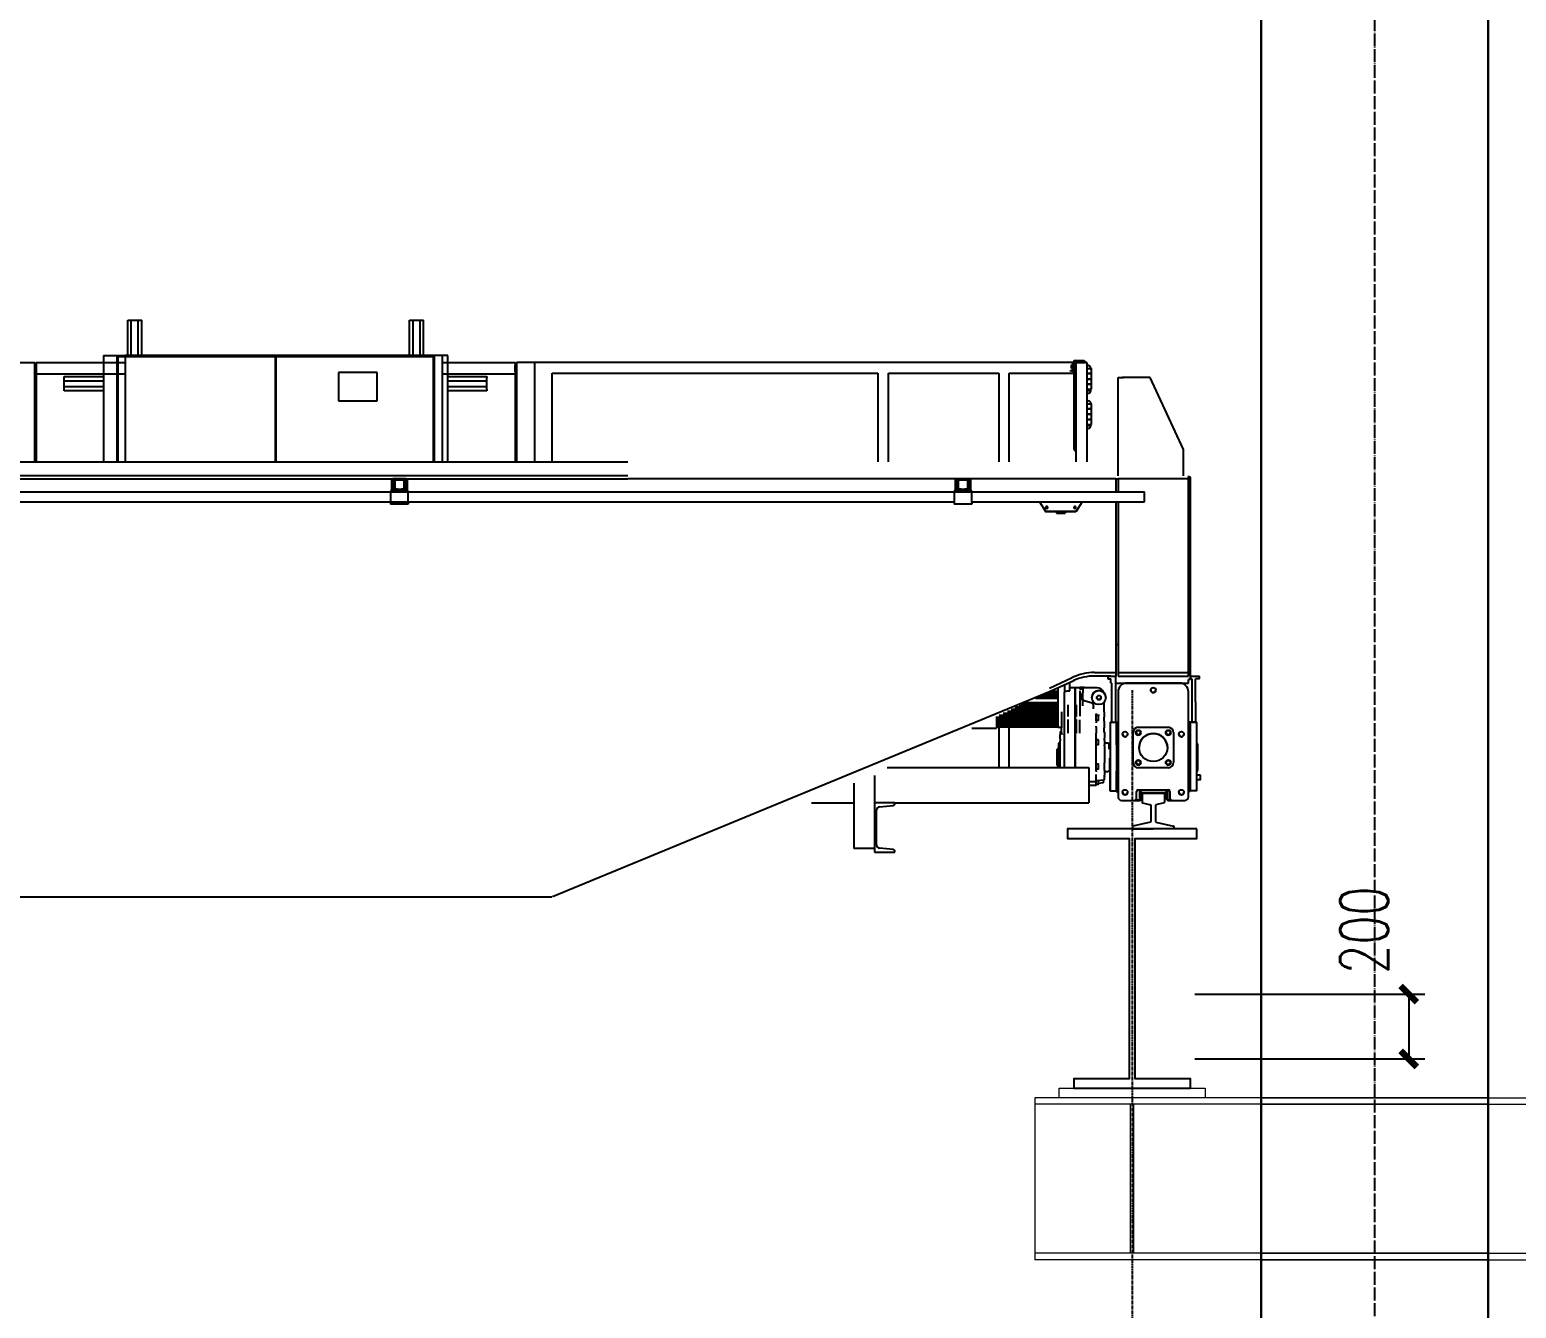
# Model space of a CAD drawing. Extents: x -1899985 to 1774885, y 556286 to 2175695.
# Drawn here: x -1125546 to -1120958, y 577617 to 581565 of the extents above; entities that cross this region are included whole.
import ezdxf

# ---------------------------------------------------------------- set-up
doc = ezdxf.new("R2010")
doc.units = 0
doc.header["$LTSCALE"] = 10
doc.header["$MEASUREMENT"] = 0
for name, pattern in [('20剖面图$0$CENTER', [2, 1.25, -0.25, 0.25, -0.25]), ('20剖面图$0$DASH', [0.35, 0.25, -0.1]), ('20剖面图$0$DOTE', [2.42, 2, -0.2, 0.02, -0.2]), ('20剖面图$0$HIDDEN', [0.375, 0.25, -0.125])]:
    doc.linetypes.add(name, pattern=pattern)
doc.layers.get('Defpoints').update_dxf_attribs({"color": 210})
for name, color, linetype in [('20剖面图$0$A-AXIS-DOTE', 14, '20剖面图$0$DOTE'), ('20剖面图$0$A-LIN-V', 9, 'Continuous'), ('20剖面图$0$COLUMN', 9, 'Continuous'), ('20剖面图$0$CRANE', 11, '20剖面图$0$HIDDEN'), ('20剖面图$0$S-DOTE1', 140, '20剖面图$0$CENTER'), ('20剖面图$0$S-SB', 21, 'Continuous'), ('20剖面图$0$建-尺寸', 3, 'Continuous'), ('A-LIN-V', 9, 'Continuous')]:
    doc.layers.add(name, color=color, linetype=linetype)
doc.layers.add('20剖面图$0$S-bkl', color=4, linetype='Continuous', lineweight=0)
doc.styles.add('20剖面图$0$A-DIM_T3', font='SIMPLEX', dxfattribs={"width": 0.705882, "bigfont": 'GBCBIG'})
doc.dimstyles.new('20剖面图$0$A-DIM-32-1.57159', dxfattribs={"dimscale": 31.815, "dimtxt": 2.975, "dimasz": 1, "dimexe": 1, "dimexo": 1, "dimgap": 1, "dimtad": 1, "dimdec": 0, "dimlfac": 1.571586, "dimzin": 0, "dimdsep": 46, "dimtxsty": '20剖面图$0$A-DIM_T3', "dimblk": '20剖面图$0$_ArchTick', "dimcen": 0.09, "dimclrt": 7, "dimazin": 2, "dimtfac": 1, "dimtdec": 0, "dimtix": 1, "dimtmove": 2, "dimatfit": 3, "dimfxl": 1, "dimtolj": 1, "dimtzin": 0, "dimarcsym": 0})

# ---------------------------------------------------------------- blocks, each defined once
blk = doc.blocks.new('20剖面图$0$11')
at = {"color": 1, "linetype": '20剖面图$0$DASH'}
blk.add_lwpolyline([(1594308.9, -77420.6), (1605666.4, -77420.6)], dxfattribs=at)
at = {"layer": '20剖面图$0$A-LIN-V', "color": 1}
for p, q in [((1604356.6, -75640.3), (1604367.5, -75640.3)), ((1604356.6, -75749), (1604356.6, -75640.3)), ((1604356.6, -75749), (1604356.6, -75640.3)), ((1604356.6, -75640.3), (1604367.5, -75640.3)), ((1604367.5, -75749), (1604367.5, -75640.3)), ((1604367.5, -75640.3), (1604389.3, -75640.3)), ((1604367.5, -75749), (1604367.5, -75640.3)), ((1604367.5, -75640.3), (1604389.3, -75640.3)), ((1604389.3, -75640.3), (1604400.1, -75640.3)), ((1604389.3, -75749), (1604389.3, -75640.3)), ((1604389.3, -75640.3), (1604400.1, -75640.3)), ((1604389.3, -75749), (1604389.3, -75640.3)), ((1604400.1, -75749), (1604400.1, -75640.3)), ((1604400.1, -75749), (1604400.1, -75640.3)), ((1605226.2, -75640.3), (1605237.1, -75640.3)), ((1605226.2, -75749), (1605226.2, -75640.3)), ((1605226.2, -75640.3), (1605237.1, -75640.3)), ((1605226.2, -75749), (1605226.2, -75640.3)), ((1605237.1, -75749), (1605237.1, -75640.3)), ((1605237.1, -75640.3), (1605258.9, -75640.3)), ((1605237.1, -75749), (1605237.1, -75640.3)), ((1605237.1, -75640.3), (1605258.9, -75640.3)), ((1605258.9, -75640.3), (1605269.7, -75640.3)), ((1605258.9, -75749), (1605258.9, -75640.3)), ((1605258.9, -75749), (1605258.9, -75640.3)), ((1605258.9, -75640.3), (1605269.7, -75640.3)), ((1605269.7, -75749), (1605269.7, -75640.3)), ((1605269.7, -75749), (1605269.7, -75640.3)), ((1604014.2, -75770.7), (1604068.6, -75770.7)), ((1604068.6, -75770.7), (1604068.6, -76077.3)), ((1604070.2, -75797.9), (1604070.2, -75778.4)), ((1604074, -75770.7), (1604348.3, -75770.7)), ((1604074, -75770.7), (1604074, -75778.4)), ((1604074, -75778.4), (1604074, -75797.9)), ((1604281.7, -75749), (1604324.1, -75749)), ((1604281.7, -75749), (1604281.7, -76077.3)), ((1604324.1, -76077.3), (1604324.1, -75749)), ((1604324.1, -75749), (1605302.4, -75749)), ((1604326.8, -75751.7), (1604812.1, -75751.7)), ((1604326.8, -76077.3), (1604326.8, -75751.7)), ((1605326.6, -75749), (1604348.3, -75749)), ((1604348.3, -75749), (1604348.3, -76077.3)), ((1604812.1, -75751.7), (1604812.1, -76077.3)), ((1604814.3, -75751.7), (1605299.6, -75751.7)), ((1604814.3, -76077.3), (1604814.3, -75751.7)), ((1605299.6, -75751.7), (1605299.6, -76077.3)), ((1605344.7, -75749), (1605302.4, -75749)), ((1605302.4, -75749), (1605302.4, -76077.3)), ((1605326.6, -75749), (1605326.6, -76077.3)), ((1605326.6, -75770.7), (1605552.3, -75770.7)), ((1605344.7, -76077.3), (1605344.7, -75749)), ((1605552.3, -75770.7), (1605552.3, -75778.4)), ((1605552.3, -75797.9), (1605552.3, -75778.4)), ((1605556.2, -75778.4), (1605556.2, -75797.9)), ((1605612.1, -75770.7), (1605557.8, -75770.7)), ((1605557.8, -76077.3), (1605557.8, -75770.7)), ((1607274.9, -75770.7), (1605612.1, -75770.7)), ((1605612.1, -75770.7), (1605612.1, -76077.3)), ((1607269.5, -75781.8), (1607269.5, -75777.9)), ((1607274.9, -75777.9), (1607269.5, -75777.9)), ((1607269.5, -75787.9), (1607269.5, -75781.8)), ((1607274.9, -75781.8), (1607269.5, -75781.8)), ((1607274.9, -75792), (1607274.9, -75770.3)), ((1607277.1, -75770.3), (1607277.1, -75792)), ((1607310.2, -75770.7), (1607277.1, -75770.7)), ((1607277.4, -75780.1), (1607277.1, -75780.1)), ((1607277.1, -75786.6), (1607277.4, -75786.6)), ((1607277.4, -76039.3), (1607277.4, -75774.1)), ((1607280.4, -75764.9), (1607307, -75764.9)), ((1607307, -75767), (1607280.4, -75767)), ((1607280.7, -75770.8), (1607306.8, -75770.8)), ((1607283.9, -75770.8), (1607316.5, -75770.8)), ((1607283.9, -76077.3), (1607283.9, -75770.8)), ((1607310.2, -75770.8), (1607310.2, -75770.3)), ((1607312.4, -75770.3), (1607312.4, -75770.8)), ((1607316.5, -75770.7), (1607312.4, -75770.7)), ((1607316.5, -75770.7), (1607316.5, -75770.8)), ((1607316.5, -75770.8), (1607316.5, -76077.3)), ((1607323.8, -75780.1), (1607316.5, -75780.1)), ((1607323.8, -75781), (1607323.8, -75780.1)), ((1604074, -75797.9), (1604074, -75805.5)), ((1604074, -75805.5), (1604074, -76077.3)), ((1604074, -75805.5), (1604348.3, -75805.5)), ((1604161, -75814.3), (1604281.7, -75814.3)), ((1604161, -75817.5), (1604161, -75814.3)), ((1604161, -75827.3), (1604161, -75817.5)), ((1604161, -75827.3), (1604281.7, -75827.3)), ((1604161, -75844.7), (1604161, -75827.3)), ((1605007.1, -75801.7), (1605007.1, -75888.7)), ((1605126.7, -75801.7), (1605007.1, -75801.7)), ((1605126.7, -75888.7), (1605126.7, -75801.7)), ((1605326.6, -75805.5), (1605552.3, -75805.5)), ((1605344.7, -75814.3), (1605465.4, -75814.3)), ((1605344.7, -75827.3), (1605465.4, -75827.3)), ((1605465.4, -75814.3), (1605465.4, -75817.5)), ((1605465.4, -75827.3), (1605465.4, -75817.5)), ((1605465.4, -75844.7), (1605465.4, -75827.3)), ((1605552.3, -75797.9), (1605552.3, -75805.5)), ((1605552.3, -75805.5), (1605552.3, -76077.3)), ((1605666.5, -76077.3), (1605666.5, -75803.4)), ((1605666.5, -75803.4), (1606672, -75803.4)), ((1606672, -75803.4), (1606672, -76077.3)), ((1606704.6, -76077.3), (1606704.6, -75803.4)), ((1606704.6, -75803.4), (1607044.8, -75803.4)), ((1607044.8, -75803.4), (1607044.8, -76077.3)), ((1607077.4, -76077.3), (1607077.4, -75803.4)), ((1607077.4, -75803.4), (1607277.4, -75803.4)), ((1607266.2, -75797.5), (1607266.2, -75795.3)), ((1607266.2, -75795.3), (1607271.7, -75795.3)), ((1607271.7, -75797.5), (1607266.2, -75797.5)), ((1607269.5, -75787.9), (1607269.5, -75788.8)), ((1607274.9, -75787.9), (1607269.5, -75787.9)), ((1607269.5, -75788.8), (1607274.9, -75788.8)), ((1607316.5, -75789.2), (1607330.7, -75789.2)), ((1607316.5, -75805), (1607330.7, -75805)), ((1607330.7, -75805), (1607316.5, -75805)), ((1607316.5, -75820.7), (1607330.7, -75820.7)), ((1607316.5, -75821.8), (1607330.7, -75821.8)), ((1607325.2, -75821.8), (1607325.2, -75820.7)), ((1607330.7, -75805), (1607330.7, -75789.2)), ((1607330.7, -75820.7), (1607330.7, -75805)), ((1607330.7, -75837.6), (1607330.7, -75821.8)), ((1607412.9, -75816.4), (1607430.2, -75816.4)), ((1607412.9, -76120.8), (1607412.9, -75816.4)), ((1607442.6, -75816.4), (1607425.2, -75816.4)), ((1607511.8, -75816.4), (1607430.2, -75816.4)), ((1607615, -76039.2), (1607511.8, -75816.4)), ((1604161, -75844.7), (1604281.7, -75844.7)), ((1604161, -75854.4), (1604161, -75844.7)), ((1604161, -75857.7), (1604161, -75854.4)), ((1604281.7, -75857.7), (1604161, -75857.7)), ((1605344.7, -75844.7), (1605465.4, -75844.7)), ((1605465.4, -75857.7), (1605344.7, -75857.7)), ((1605465.4, -75854.4), (1605465.4, -75844.7)), ((1605465.4, -75854.4), (1605465.4, -75857.7)), ((1607330.7, -75837.6), (1607316.5, -75837.6)), ((1607316.5, -75837.6), (1607330.7, -75837.6)), ((1607316.5, -75853.3), (1607330.7, -75853.3)), ((1607316.5, -75856.6), (1607329.6, -75856.6)), ((1607325.2, -75856.6), (1607325.2, -75853.3)), ((1607330.7, -75853.3), (1607330.7, -75837.6)), ((1605007.1, -75888.7), (1605126.7, -75888.7)), ((1607316.5, -75897.9), (1607330.7, -75897.9)), ((1607330.7, -75913.7), (1607316.5, -75913.7)), ((1607316.5, -75913.7), (1607330.7, -75913.7)), ((1607330.7, -75913.7), (1607330.7, -75897.9)), ((1607330.7, -75929.4), (1607330.7, -75913.7)), ((1607316.5, -75929.4), (1607330.7, -75929.4)), ((1607316.5, -75930.5), (1607330.7, -75930.5)), ((1607316.5, -75946.3), (1607330.7, -75946.3)), ((1607330.7, -75946.3), (1607316.5, -75946.3)), ((1607316.5, -75962), (1607330.7, -75962)), ((1607316.5, -75965.3), (1607329.6, -75965.3)), ((1607325.2, -75930.5), (1607325.2, -75929.4)), ((1607325.2, -75965.3), (1607325.2, -75962)), ((1607330.7, -75946.3), (1607330.7, -75930.5)), ((1607330.7, -75962), (1607330.7, -75946.3)), ((1607283.9, -76042.5), (1607280.7, -76042.5)), ((1607615, -76120.8), (1607615, -76039.2)), ((1592562.4, -76077.3), (1605899.7, -76077.3)), ((1594075.6, -76129.5), (1605899.7, -76129.5)), ((1605899.7, -76120.8), (1598840.1, -76120.8)), ((1605170.9, -76134.3), (1605170.9, -76166.6)), ((1605173.4, -76164.2), (1605173.4, -76134.3)), ((1605214.9, -76129.5), (1605175.8, -76129.5)), ((1605175.8, -76131.9), (1605182.3, -76131.9)), ((1605179.1, -76159.1), (1605179.1, -76135.2)), ((1605180.7, -76135.2), (1605180.7, -76159.1)), ((1605182.3, -76131.9), (1605208.4, -76131.9)), ((1605208.4, -76133.5), (1605182.3, -76133.5)), ((1605208.4, -76131.9), (1605214.9, -76131.9)), ((1605210, -76159.1), (1605210, -76135.2)), ((1605211.7, -76135.2), (1605211.7, -76159.1)), ((1605217.4, -76134.3), (1605217.4, -76164.3)), ((1605219.8, -76166.7), (1605219.8, -76134.3)), ((1606730.2, -76129.5), (1605899.7, -76129.5)), ((1607406.3, -76129.5), (1606730.2, -76129.5)), ((1606910.1, -76134.3), (1606910.1, -76166.6)), ((1606912.6, -76164.2), (1606912.6, -76134.3)), ((1606954.1, -76129.5), (1606915, -76129.5)), ((1606915, -76131.9), (1606921.5, -76131.9)), ((1606918.3, -76159.1), (1606918.3, -76135.2)), ((1606919.9, -76135.2), (1606919.9, -76159.1)), ((1606921.5, -76131.9), (1606947.6, -76131.9)), ((1606947.6, -76133.5), (1606921.5, -76133.5)), ((1606947.6, -76131.9), (1606954.1, -76131.9)), ((1606949.2, -76159.1), (1606949.2, -76135.2)), ((1606950.9, -76135.2), (1606950.9, -76159.1)), ((1606956.6, -76134.3), (1606956.6, -76164.3)), ((1606959, -76166.7), (1606959, -76134.3)), ((1607406.3, -76129.5), (1607406.3, -76169.9)), ((1607406.3, -76129.5), (1607412.9, -76129.5)), ((1607630.3, -76129.5), (1607412.9, -76129.5)), ((1607412.9, -76129.5), (1607412.9, -76169.9)), ((1607630.3, -76120.8), (1607630.3, -76125.1)), ((1607636.8, -76125.1), (1607630.3, -76125.1)), ((1607630.3, -76640.8), (1607630.3, -76125.1)), ((1607636.8, -76640.8), (1607636.8, -76125.1)), ((1603532, -76169.9), (1604236.6, -76169.9)), ((1603703.1, -76169.9), (1605168.1, -76169.9)), ((1603703.1, -76200.4), (1605168.1, -76200.4)), ((1604262.7, -76169.9), (1605867.1, -76169.9)), ((1604710.8, -76200.4), (1605515.2, -76200.4)), ((1605170.9, -76166.7), (1605168.1, -76166.7)), ((1605168.1, -76166.7), (1605168.1, -76172.1)), ((1605168.1, -76172.1), (1605168.1, -76202.6)), ((1605170.9, -76166.7), (1605173.6, -76164)), ((1605173.6, -76166.7), (1605170.9, -76166.7)), ((1605182.3, -76162.3), (1605173.6, -76162.3)), ((1605173.6, -76166.7), (1605173.6, -76162.3)), ((1605217.1, -76166.7), (1605173.6, -76166.7)), ((1605182.3, -76160.7), (1605189.4, -76160.7)), ((1605189.4, -76162.3), (1605182.3, -76162.3)), ((1605189.4, -76160.7), (1605189.4, -76162.3)), ((1605201.4, -76162.3), (1605189.4, -76162.3)), ((1605201.4, -76162.3), (1605201.4, -76160.7)), ((1605201.4, -76160.7), (1605208.4, -76160.7)), ((1605208.4, -76162.3), (1605201.4, -76162.3)), ((1605217.1, -76162.3), (1605208.4, -76162.3)), ((1605217.1, -76166.7), (1605217.1, -76162.3)), ((1605217.1, -76164), (1605219.8, -76166.7)), ((1605219.8, -76166.7), (1605217.1, -76166.7)), ((1605222.5, -76166.7), (1605219.8, -76166.7)), ((1605222.5, -76166.7), (1605222.5, -76172.1)), ((1605222.5, -76169.9), (1606907.3, -76169.9)), ((1605222.5, -76202.6), (1605222.5, -76172.1)), ((1605222.5, -76200.4), (1606907.3, -76200.4)), ((1605580.4, -76200.4), (1606384.8, -76200.4)), ((1605893.2, -76169.9), (1606736.7, -76169.9)), ((1606450, -76200.4), (1606907.3, -76200.4)), ((1606762.8, -76169.9), (1607494.4, -76169.9)), ((1606910.1, -76166.7), (1606907.3, -76166.7)), ((1606907.3, -76166.7), (1606907.3, -76172.1)), ((1606907.3, -76172.1), (1606907.3, -76202.6)), ((1606910.1, -76166.7), (1606912.8, -76164)), ((1606912.8, -76166.7), (1606910.1, -76166.7)), ((1606921.5, -76162.3), (1606912.8, -76162.3)), ((1606912.8, -76166.7), (1606912.8, -76162.3)), ((1606956.3, -76166.7), (1606912.8, -76166.7)), ((1606921.5, -76160.7), (1606928.6, -76160.7)), ((1606928.6, -76162.3), (1606921.5, -76162.3)), ((1606928.6, -76160.7), (1606928.6, -76162.3)), ((1606940.6, -76162.3), (1606928.6, -76162.3)), ((1606940.6, -76162.3), (1606940.6, -76160.7)), ((1606940.6, -76160.7), (1606947.6, -76160.7)), ((1606947.6, -76162.3), (1606940.6, -76162.3)), ((1606956.3, -76162.3), (1606947.6, -76162.3)), ((1606956.3, -76166.7), (1606956.3, -76162.3)), ((1606956.3, -76164), (1606959, -76166.7)), ((1606959, -76166.7), (1606956.3, -76166.7)), ((1606961.7, -76166.7), (1606959, -76166.7)), ((1606961.7, -76166.7), (1606961.7, -76172.1)), ((1606961.7, -76169.9), (1607494.4, -76169.9)), ((1606961.7, -76202.6), (1606961.7, -76172.1)), ((1606961.7, -76200.4), (1607494.4, -76200.4)), ((1606993.5, -76200.4), (1607494.4, -76200.4)), ((1607170.7, -76200.4), (1607190, -76231.2)), ((1607301.7, -76200.4), (1607282.4, -76231.2)), ((1607406.3, -76200.4), (1607406.3, -76640.8)), ((1607412.9, -76200.4), (1607412.9, -76640.8)), ((1607494.4, -76173.2), (1607494.4, -76169.9)), ((1607494.4, -76173.2), (1607494.4, -76169.9)), ((1607494.4, -76200.4), (1607494.4, -76173.2)), ((1607494.4, -76197.1), (1607494.4, -76173.2)), ((1607494.4, -76200.4), (1607494.4, -76197.1)), ((1605168.1, -76202.6), (1605168.1, -76208)), ((1605222.5, -76208), (1605168.1, -76208)), ((1605222.5, -76202.6), (1605222.5, -76208)), ((1606907.3, -76202.6), (1606907.3, -76208)), ((1606961.7, -76208), (1606907.3, -76208)), ((1606961.7, -76202.6), (1606961.7, -76208)), ((1607190, -76229.1), (1607282.4, -76229.1)), ((1607190, -76231.2), (1607190, -76229.1)), ((1607222.6, -76231.2), (1607190, -76231.2)), ((1607222.6, -76231.2), (1607222.6, -76235.6)), ((1607222.6, -76235.6), (1607249.8, -76235.6)), ((1607249.8, -76231.2), (1607249.8, -76235.6)), ((1607282.4, -76231.2), (1607249.8, -76231.2)), ((1607282.4, -76229.1), (1607282.4, -76231.2)), ((1607406.3, -76640.8), (1607406.3, -76738.7)), ((1607406.3, -76640.8), (1607412.9, -76640.8)), ((1607412.9, -76640.8), (1607412.9, -76738.7)), ((1607636.8, -76640.8), (1607630.3, -76640.8)), ((1607630.3, -76738.7), (1607630.3, -76640.8)), ((1607636.8, -76749.5), (1607636.8, -76640.8)), ((1607201.3, -76775.7), (1607271.4, -76743.1)), ((1607340.3, -76727.8), (1607406.3, -76727.8)), ((1607391.1, -76738.7), (1607340.3, -76738.7)), ((1607381.6, -76738.7), (1607381.6, -76747.3)), ((1607381.6, -76738.7), (1607391.1, -76738.7)), ((1607381.6, -76747.3), (1607391.1, -76747.3)), ((1607391.1, -76738.7), (1607406.3, -76738.7)), ((1607391.1, -76738.7), (1607391.1, -76738.7)), ((1607391.1, -76760.4), (1607391.1, -76747.3)), ((1607404.9, -76738.7), (1607404.9, -76881.1)), ((1607412.9, -76727.8), (1607630.3, -76727.8)), ((1607412.9, -76738.7), (1607630.3, -76738.7)), ((1607636.8, -76749.5), (1607630.3, -76749.5)), ((1607630.3, -76760.4), (1607630.3, -76749.5)), ((1607636.8, -76738.7), (1607642.6, -76738.7)), ((1607636.8, -76738.7), (1607664.2, -76738.7)), ((1607640.8, -76747.3), (1607636.8, -76747.3)), ((1607640.8, -76747.3), (1607640.8, -76818)), ((1607651.7, -76818), (1607651.7, -76747.3)), ((1607664.2, -76747.3), (1607651.7, -76747.3)), ((1607664.2, -76747.3), (1607664.2, -76738.7)), ((1607201.6, -76787.6), (1605667.5, -77420.2)), ((1607227.6, -76794.5), (1607187.1, -76794.5)), ((1607227.6, -76791.8), (1607192.8, -76791.8)), ((1607227.6, -76787.8), (1607201.5, -76787.8)), ((1607276, -76752.9), (1607201.6, -76787.6)), ((1607227.6, -76786.2), (1607204.9, -76786.2)), ((1607227.6, -76775.5), (1607227.6, -76896.1)), ((1607248.2, -76765.9), (1607248.2, -76786.2)), ((1607248.2, -76786.2), (1607248.2, -76788.7)), ((1607248.2, -76802.2), (1607248.2, -76788.7)), ((1607264.5, -76784.3), (1607264.5, -76758.3)), ((1607264.5, -76774.5), (1607280.8, -76774.5)), ((1607264.5, -76774.5), (1607280.8, -76774.5)), ((1607280.8, -76774.9), (1607280.8, -76774.5)), ((1607280.8, -76774.5), (1607295, -76774.5)), ((1607280.8, -76774.5), (1607295, -76774.5)), ((1607280.8, -76774.9), (1607280.8, -76774.5)), ((1607280.8, -76774.9), (1607280.8, -76788.7)), ((1607280.8, -76788.7), (1607280.8, -76774.9)), ((1607280.8, -76788.7), (1607280.8, -76802.2)), ((1607280.8, -76802.2), (1607280.8, -76788.7)), ((1607302.6, -76774.5), (1607295, -76774.5)), ((1607302.6, -76774.5), (1607295, -76774.5)), ((1607295, -76774.9), (1607295, -76774.5)), ((1607295, -76774.9), (1607295, -76779.1)), ((1607301.7, -76778.3), (1607295, -76778.3)), ((1607302.6, -76778.9), (1607295, -76778.9)), ((1607295, -76784.3), (1607295, -76788.7)), ((1607295, -76788.7), (1607295, -76802.2)), ((1607301.7, -76795.7), (1607295, -76795.7)), ((1607302.6, -76774.5), (1607309.8, -76774.5)), ((1607309.8, -76774.5), (1607302.6, -76774.5)), ((1607302.6, -76809), (1607302.6, -76796.6)), ((1607304.7, -76776.7), (1607304.7, -76780)), ((1607304.7, -76781.1), (1607304.7, -76780)), ((1607304.7, -76781.2), (1607304.7, -76781.1)), ((1607304.7, -76781.2), (1607304.7, -76786.4)), ((1607304.7, -76786.4), (1607304.7, -76789.6)), ((1607304.7, -76802.8), (1607304.7, -76789.6)), ((1607309.8, -76774.5), (1607348.2, -76774.5)), ((1607391.1, -76760.4), (1607394.1, -76760.4)), ((1607394.1, -76881.1), (1607394.1, -76760.4)), ((1607404.9, -76760.4), (1607630.3, -76760.4)), ((1607412.9, -76787.6), (1607412.9, -77111.5)), ((1607603.1, -76760.4), (1607440, -76760.4)), ((1607440, -76760.4), (1607603.1, -76760.4)), ((1607450.4, -76760.4), (1607473.2, -76760.4)), ((1607450.4, -76760.4), (1607473.2, -76760.4)), ((1607480.3, -76760.4), (1607503.1, -76760.4)), ((1607480.3, -76760.4), (1607503.1, -76760.4)), ((1607510.7, -76760.4), (1607532.4, -76760.4)), ((1607510.7, -76760.4), (1607532.4, -76760.4)), ((1607540, -76760.4), (1607562.9, -76760.4)), ((1607540, -76760.4), (1607562.9, -76760.4)), ((1607569.9, -76760.4), (1607592.8, -76760.4)), ((1607569.9, -76760.4), (1607592.8, -76760.4)), ((1607630.3, -77111.5), (1607630.3, -76787.6)), ((1607227.6, -76841.5), (1607086.1, -76841.5)), ((1607227.6, -76837.4), (1607094.9, -76837.4)), ((1607227.6, -76836.1), (1607097.6, -76836.1)), ((1607227.6, -76834.7), (1607100.5, -76834.7)), ((1607227.6, -76831.6), (1607107.3, -76831.6)), ((1607227.6, -76829.3), (1607112.2, -76829.3)), ((1607227.6, -76827.9), (1607115.2, -76827.9)), ((1607227.6, -76825.6), (1607120.1, -76825.6)), ((1607227.6, -76823.3), (1607125, -76823.3)), ((1607227.6, -76821.1), (1607129.7, -76821.1)), ((1607227.6, -76808.1), (1607157.9, -76808.1)), ((1607227.6, -76803.6), (1607167.6, -76803.6)), ((1607227.6, -76799.9), (1607175.4, -76799.9)), ((1607227.6, -76797.7), (1607180.3, -76797.7)), ((1607248.2, -77021.3), (1607248.2, -76802.2)), ((1607259.1, -76863.4), (1607259.1, -76827)), ((1607280.8, -76802.2), (1607280.8, -76827)), ((1607280.8, -76827), (1607280.8, -76802.2)), ((1607280.8, -76827), (1607280.8, -76829.8)), ((1607280.8, -76829.8), (1607280.8, -76827)), ((1607280.8, -76829.8), (1607280.8, -76835.5)), ((1607280.8, -76835.5), (1607280.8, -76829.8)), ((1607280.8, -76838.3), (1607280.8, -76835.5)), ((1607280.8, -76835.5), (1607280.8, -76838.3)), ((1607280.8, -76838.3), (1607280.8, -76852.1)), ((1607280.8, -76852.1), (1607280.8, -76838.3)), ((1607284.1, -76827), (1607284.1, -76863.4)), ((1607295, -76802.2), (1607295, -76862.3)), ((1607295, -76809.9), (1607301.7, -76809.9)), ((1607304.7, -76812.4), (1607304.7, -76802.8)), ((1607304.7, -76812.4), (1607304.7, -76814.7)), ((1607304.7, -76830.3), (1607304.7, -76814.7)), ((1607333.3, -76822.1), (1607308.8, -76815.5)), ((1607337.4, -76840.1), (1607337.4, -76827.4)), ((1607370, -76840.8), (1607370, -76819.3)), ((1607370, -76848.8), (1607370, -76840.8)), ((1607640.8, -76818), (1607640.8, -76881)), ((1607651.7, -76818), (1607651.7, -76881)), ((1607037.9, -76863.9), (1607037.9, -76899.4)), ((1607227.6, -76866.7), (1607037.9, -76866.7)), ((1607227.6, -76871.1), (1607037.9, -76871.1)), ((1607227.6, -76873.4), (1607037.9, -76873.4)), ((1607227.6, -76875.9), (1607037.9, -76875.9)), ((1607227.6, -76880.1), (1607037.9, -76880.1)), ((1607227.6, -76883.9), (1607037.9, -76883.9)), ((1607227.6, -76887.2), (1607037.9, -76887.2)), ((1607227.6, -76860.2), (1607046, -76860.2)), ((1607227.6, -76854.2), (1607058.8, -76854.2)), ((1607227.6, -76848), (1607072.2, -76848)), ((1607227.6, -76843), (1607082.8, -76843)), ((1607238.4, -76849.5), (1607238.4, -76891.4)), ((1607259.1, -76915.3), (1607259.1, -76872.6)), ((1607280.8, -76854.9), (1607280.8, -76852.1)), ((1607280.8, -76852.1), (1607280.8, -76854.9)), ((1607280.8, -76854.9), (1607280.8, -76860.5)), ((1607280.8, -76860.5), (1607280.8, -76854.9)), ((1607280.8, -76860.5), (1607280.8, -76863.4)), ((1607280.8, -76863.4), (1607280.8, -76860.5)), ((1607280.8, -76863.4), (1607280.8, -76872.6)), ((1607280.8, -76872.6), (1607280.8, -76863.4)), ((1607280.8, -76872.6), (1607280.8, -76875.5)), ((1607280.8, -76875.5), (1607280.8, -76872.6)), ((1607280.8, -76875.5), (1607280.8, -76881.1)), ((1607280.8, -76881.1), (1607280.8, -76875.5)), ((1607280.8, -76883.9), (1607280.8, -76881.1)), ((1607280.8, -76881.1), (1607280.8, -76883.9)), ((1607280.8, -76883.9), (1607280.8, -76894)), ((1607280.8, -76894), (1607280.8, -76883.9)), ((1607284.1, -76872.6), (1607284.1, -76915.3)), ((1607295, -76915.3), (1607295, -76874.2)), ((1607345, -76854.4), (1607345, -76855.9)), ((1607345, -76859.1), (1607345, -76855.9)), ((1607345, -76862.3), (1607345, -76859.1)), ((1607351.7, -76860.9), (1607345, -76860.9)), ((1607345, -76874.2), (1607345, -76862.3)), ((1607345, -76877.4), (1607345, -76874.2)), ((1607345, -76875.1), (1607351.7, -76875.1)), ((1607345, -76877.4), (1607345, -76879.8)), ((1607345, -76879.8), (1607345, -76883)), ((1607350.4, -76860.9), (1607352.3, -76860.7)), ((1607352.6, -76874.2), (1607352.6, -76861.8)), ((1607370, -76848.8), (1607370, -76865.6)), ((1607370, -76877.6), (1607370, -76865.6)), ((1607370, -76877.6), (1607370, -76879.5)), ((1607370, -76879.5), (1607370, -76895.5)), ((1607388.3, -76881.1), (1607388.3, -76935.5)), ((1607388.3, -76881.1), (1607399.1, -76881.1)), ((1607388.3, -76881.1), (1607407.4, -76881.1)), ((1607404.6, -76881.1), (1607407.4, -76881.1)), ((1607407.4, -76881), (1607412.9, -76881)), ((1607407.4, -76881), (1607412.9, -76881)), ((1607407.4, -76881), (1607407.4, -76913.7)), ((1607407.4, -76881), (1607407.4, -76881)), ((1607407.4, -76881), (1607412.9, -76881)), ((1607635.7, -76881), (1607630.3, -76881)), ((1607635.7, -76881), (1607630.3, -76881)), ((1607635.7, -76881), (1607630.3, -76881)), ((1607635, -76881), (1607635, -76881)), ((1607635.2, -76881), (1607635.2, -76881)), ((1607635.7, -76913.7), (1607635.7, -76881)), ((1607635.7, -76881), (1607635.7, -76881)), ((1607646.3, -76881), (1607635.7, -76881)), ((1607636.1, -76935.5), (1607636.1, -76881.1)), ((1607655.7, -76881.1), (1607636.1, -76881.1)), ((1607655.7, -76881.1), (1607636.1, -76881.1)), ((1607640.8, -76881), (1607651.7, -76881)), ((1607646.3, -76881.1), (1607646.3, -76881)), ((1607655.7, -76935.5), (1607655.7, -76881.1)), ((1606961.9, -76899.4), (1607037.9, -76899.4)), ((1607227.6, -76889.9), (1607037.9, -76889.9)), ((1607227.6, -76892.5), (1607037.9, -76892.5)), ((1607227.6, -76893.9), (1607037.9, -76893.9)), ((1607037.9, -76895), (1607227.6, -76895)), ((1607044.8, -76895), (1607044.8, -77021.3)), ((1607077.4, -76981.8), (1607077.4, -76895)), ((1607227.6, -76896.1), (1607236.3, -76896.1)), ((1607234.1, -76913.7), (1607234.1, -76919.2)), ((1607234.1, -76932.3), (1607234.1, -76919.2)), ((1607234.1, -76932.3), (1607234.1, -76939.1)), ((1607238.4, -76911.5), (1607236.3, -76911.5)), ((1607238.4, -76911.5), (1607236.3, -76911.5)), ((1607238.4, -76891.4), (1607238.4, -76898.3)), ((1607238.4, -76914.2), (1607238.4, -76898.3)), ((1607280.8, -76896.9), (1607280.8, -76894)), ((1607280.8, -76894), (1607280.8, -76896.9)), ((1607280.8, -76896.9), (1607280.8, -76915.3)), ((1607280.8, -76915.3), (1607280.8, -76896.9)), ((1607280.8, -76915.3), (1607280.8, -77021.3)), ((1607280.8, -77021.3), (1607280.8, -76915.3)), ((1607345, -76896.5), (1607345, -76893.5)), ((1607345, -76896.5), (1607345, -76915.3)), ((1607345, -77025.3), (1607345, -76915.3)), ((1607368, -76910.9), (1607371, -76910.9)), ((1607371, -76910.9), (1607368, -76910.9)), ((1607370, -76910.9), (1607368, -76910.9)), ((1607370, -76895.5), (1607370, -76898.2)), ((1607370, -76910.9), (1607370, -76898.2)), ((1607371, -76910.9), (1607371, -76930.3)), ((1607371, -76937.2), (1607371, -76930.3)), ((1607407.4, -76913.7), (1607407.4, -76951.2)), ((1607459.1, -77005.5), (1607459.1, -76913.1)), ((1607475.4, -76896.8), (1607567.8, -76896.8)), ((1607475.4, -76896.8), (1607567.8, -76896.8)), ((1607584.1, -76913.1), (1607584.1, -77005.5)), ((1607635.7, -76951.2), (1607635.7, -76913.7)), ((1607225.4, -77014.8), (1607225.4, -76964.8)), ((1607228.7, -76962.6), (1607227.6, -76962.6)), ((1607228.7, -76947.4), (1607228.7, -77021.3)), ((1607233, -76946.3), (1607229.7, -76946.3)), ((1607234.1, -77021.3), (1607234.1, -76939.1)), ((1607351.7, -76935.9), (1607345, -76935.9)), ((1607345, -76950.1), (1607351.7, -76950.1)), ((1607352.6, -76949.2), (1607352.6, -76936.8)), ((1607371, -76937.2), (1607371, -76951.2)), ((1607371, -76954.5), (1607371, -76951.2)), ((1607371, -76954.5), (1607371, -77006.5)), ((1607381.9, -76946.3), (1607372.1, -76946.3)), ((1607385.2, -76964.6), (1607385.2, -76949.5)), ((1607385.2, -76949.5), (1607386.1, -76949.5)), ((1607385.2, -76949.7), (1607385.2, -76964.6)), ((1607385.2, -76957.1), (1607385.2, -76957.1)), ((1607386.1, -76949.1), (1607386.1, -76958.9)), ((1607388.3, -76935.5), (1607388.3, -77038.7)), ((1607412.9, -76951.2), (1607407.4, -76951.2)), ((1607407.9, -76951.2), (1607407.9, -77038.7)), ((1607412.9, -76951.8), (1607407.9, -76951.8)), ((1607635.7, -76951.2), (1607630.3, -76951.2)), ((1607636.1, -76951.8), (1607630.3, -76951.8)), ((1607636.1, -76946.3), (1607635.7, -76946.3)), ((1607635.7, -76951.2), (1607635.7, -76951.8)), ((1607636.1, -77038.7), (1607636.1, -76935.5)), ((1607655.7, -77038.7), (1607655.7, -76935.5)), ((1607657.9, -76949.1), (1607657.9, -77030.5)), ((1606700.5, -77021.3), (1607323.1, -77021.3)), ((1607055.3, -77021.3), (1607089.5, -77021.3)), ((1607077.4, -77021.3), (1607077.4, -76981.8)), ((1607227.6, -77016.9), (1607228.7, -77016.9)), ((1607323.1, -77021.3), (1607323.1, -77130)), ((1607351.7, -77010.9), (1607345, -77010.9)), ((1607345, -77025.1), (1607351.7, -77025.1)), ((1607345, -77028.4), (1607345, -77025.3)), ((1607352.6, -77024.2), (1607352.6, -77011.8)), ((1607371, -77009.8), (1607371, -77006.5)), ((1607371, -77026.2), (1607371, -77009.8)), ((1607385.2, -77022.4), (1607385.2, -77022.4)), ((1607386.1, -76992), (1607386.1, -77030.5)), ((1607567.8, -77021.8), (1607475.4, -77021.8)), ((1606598, -77069.1), (1606598, -77271.3)), ((1606661.1, -77045.4), (1606661.1, -77130)), ((1607323.1, -77063.9), (1607345, -77063.9)), ((1607345, -77030.9), (1607345, -77028.4)), ((1607345, -77030.9), (1607345, -77034.1)), ((1607345, -77045.4), (1607345, -77042.4)), ((1607345, -77063.9), (1607345, -77045.4)), ((1607345, -77061.2), (1607371, -77058.9)), ((1607345, -77073.7), (1607345, -77063.9)), ((1607352.6, -77072), (1607352.6, -77060.5)), ((1607367.8, -77068.8), (1607352.6, -77070.2)), ((1607367.8, -77068.8), (1607369.4, -77059)), ((1607371, -77029.5), (1607371, -77026.2)), ((1607371, -77029.5), (1607371, -77044.4)), ((1607371, -77058.9), (1607371, -77044.4)), ((1607371, -77049), (1607371, -77049.5)), ((1607372.1, -77033.2), (1607379.3, -77033.2)), ((1607379.3, -77033.2), (1607381.9, -77033.2)), ((1607385.1, -77030.5), (1607386.1, -77030.5)), ((1607387.4, -77034.6), (1607387.4, -77038.7)), ((1607387.4, -77038.7), (1607387.4, -77093)), ((1607388.3, -77038.7), (1607388.3, -77093.1)), ((1607407.4, -77032.7), (1607412.9, -77032.7)), ((1607407.4, -77032.7), (1607407.4, -77062.6)), ((1607407.4, -77062.6), (1607407.4, -77095.2)), ((1607407.9, -77027.9), (1607412.9, -77027.9)), ((1607412.9, -77032.7), (1607407.9, -77032.7)), ((1607630.3, -77027.9), (1607636.1, -77027.9)), ((1607630.3, -77032.7), (1607635.7, -77032.7)), ((1607635.7, -77032.7), (1607630.3, -77032.7)), ((1607635.7, -77027.9), (1607635.7, -77032.7)), ((1607635.7, -77030), (1607636.1, -77030)), ((1607635.7, -77062.6), (1607635.7, -77032.7)), ((1607635.7, -77095.2), (1607635.7, -77062.6)), ((1607636.1, -77093.1), (1607636.1, -77038.7)), ((1607655.7, -77093.1), (1607655.7, -77038.7)), ((1607345, -77076.7), (1607323.1, -77076.7)), ((1607345, -77072.9), (1607351.7, -77072.9)), ((1607345, -77076.7), (1607345, -77073.7)), ((1607387.4, -77093), (1607388.3, -77093)), ((1607388.3, -77093.1), (1607407.4, -77093.1)), ((1607407.4, -77095.2), (1607412.9, -77095.2)), ((1607469.9, -77116.9), (1607469.9, -77095.2)), ((1607475.4, -77089.8), (1607567.8, -77089.8)), ((1607478.8, -77089.8), (1607478.8, -77120.3)), ((1607478.8, -77120.3), (1607482.3, -77117)), ((1607482.3, -77089.8), (1607482.3, -77117)), ((1607482.3, -77117), (1607483.7, -77101.5)), ((1607484.2, -77119.1), (1607484.2, -77100)), ((1607484.2, -77119.1), (1607485.6, -77103.6)), ((1607486.9, -77098.5), (1607557.1, -77098.5)), ((1607487, -77102), (1607487, -77128.8)), ((1607521.6, -77100.6), (1607488.4, -77100.6)), ((1607488.8, -77100.6), (1607559, -77100.6)), ((1607521.6, -77100.6), (1607554.7, -77100.6)), ((1607556, -77102), (1607556, -77128.8)), ((1607559.4, -77101.4), (1607560.7, -77116.9)), ((1607560.3, -77101.5), (1607561.7, -77117)), ((1607560.7, -77106.2), (1607560.7, -77116.9)), ((1607560.7, -77116.9), (1607564.3, -77120.2)), ((1607561.7, -77089.8), (1607561.7, -77117)), ((1607561.7, -77117), (1607565.2, -77120.3)), ((1607565.2, -77089.8), (1607565.2, -77120.3)), ((1607573.2, -77095.2), (1607573.2, -77116.9)), ((1607635.7, -77095.2), (1607630.3, -77095.2)), ((1607636.1, -77093), (1607635.7, -77093)), ((1607655.7, -77093.1), (1607636.1, -77093.1)), ((1606467.4, -77130), (1606598, -77130)), ((1606661.1, -77130), (1606661.1, -77282.2)), ((1606724.1, -77130), (1606661.1, -77130)), ((1606667.6, -77259.7), (1606667.6, -77152.5)), ((1606676.9, -77142.2), (1606719.5, -77137.9)), ((1606724.1, -77132.8), (1606724.1, -77130)), ((1606724.1, -77130), (1607323.1, -77130)), ((1607423.7, -77122.4), (1607464.5, -77122.4)), ((1607464.5, -77122.4), (1607480.7, -77122.4)), ((1607468.8, -77120.3), (1607478.8, -77120.3)), ((1607480.7, -77122.4), (1607480.7, -77118.5)), ((1607480.7, -77122.4), (1607484.2, -77119.1)), ((1607488.1, -77130.2), (1607513.2, -77136)), ((1607514.3, -77137.3), (1607514.3, -77188)), ((1607528.8, -77137.3), (1607528.8, -77188)), ((1607555, -77130.2), (1607529.9, -77136)), ((1607563.5, -77118.7), (1607563.6, -77119.1)), ((1607563.6, -77119.1), (1607563.6, -77118.8)), ((1607563.6, -77119.1), (1607567.1, -77122.4)), ((1607564.3, -77119.8), (1607564.3, -77120.2)), ((1607564.3, -77120.2), (1607564.7, -77120.2)), ((1607565.2, -77120.3), (1607574.3, -77120.3)), ((1607567.1, -77122.4), (1607567.1, -77120.3)), ((1607567.1, -77122.4), (1607578.6, -77122.4)), ((1607578.6, -77122.4), (1607619.4, -77122.4)), ((1607457.9, -77203.1), (1607457.9, -77210.6)), ((1607513.2, -77189.3), (1607459, -77201.8)), ((1607529.9, -77189.3), (1607584.1, -77201.8)), ((1607585.2, -77203.1), (1607585.2, -77210.6)), ((1607457.9, -77210.6), (1607521.6, -77210.6)), ((1607585.2, -77210.6), (1607521.6, -77210.6)), ((1606661.1, -77271.3), (1606598, -77271.3)), ((1606661.1, -77282.2), (1606724.1, -77282.2)), ((1606719.5, -77274.2), (1606676.9, -77269.9)), ((1606724.1, -77282.2), (1606724.1, -77279.3))]:
    blk.add_line(p, q, dxfattribs=at)
blk.add_lwpolyline([(1607667.6, -77044.5), (1607655.3, -77044.5), (1607655.3, -77058.3), (1607667.6, -77058.3)], close=True, dxfattribs=at)
for centre, radius in [((1607353.7, -76805), 21.7), ((1607521.6, -76782.1), 7.83), ((1607434.6, -76918), 7.83), ((1607475.4, -76913.1), 6.52), ((1607521.6, -76959.3), 43.5), ((1607567.8, -76913.1), 6.52), ((1607608.5, -76918), 7.83), ((1607475.4, -77005.5), 6.52), ((1607567.8, -77005.5), 6.52), ((1607434.6, -77097.4), 7.83), ((1607608.5, -77097.4), 7.83)]:
    blk.add_circle(centre, radius, dxfattribs=at)
for centre, radius, start, end in [((1604066.4, -75778.4), 7.61, 0, 73.3984), ((1604066.4, -75778.4), 3.8, 360, 55.1501), ((1605560, -75778.4), 7.61, 106.6015, 180), ((1605560, -75778.4), 3.8, 124.8499, 180), ((1607280.4, -75770.3), 5.43, 90, 180), ((1607280.4, -75770.3), 3.26, 90, 180), ((1607280.7, -75774.1), 3.26, 90, 180), ((1607306.8, -75774.1), 3.26, 89.4504, 90), ((1607307, -75770.3), 5.43, 360, 90), ((1607307, -75770.3), 3.26, 360, 90), ((1607320.9, -75789.2), 8.7, 0, 119.998), ((1604066.4, -75797.9), 7.61, 286.6015, 360), ((1604066.4, -75797.9), 3.8, 304.8499, 360), ((1605560, -75797.9), 7.61, 180, 253.3984), ((1605560, -75797.9), 3.8, 180, 235.1501), ((1607271.7, -75792), 3.26, 270, 360), ((1607271.7, -75792), 5.43, 270, 360), ((1607320.9, -75856.6), 8.7, 240.002, 0), ((1607320.9, -75897.9), 8.7, 0, 119.9981), ((1607320.9, -75965.3), 8.7, 240.0019, 0), ((1607280.7, -76039.3), 3.26, 180, 270), ((1605175.8, -76134.3), 4.89, 90, 180), ((1605175.8, -76134.3), 2.45, 90, 180), ((1605182.3, -76135.2), 3.26, 90, 180), ((1605182.3, -76135.2), 1.63, 90, 180), ((1605208.4, -76135.2), 3.26, 360, 90), ((1605208.4, -76135.2), 1.63, 360, 90), ((1605214.9, -76134.3), 4.89, 0, 90), ((1605214.9, -76134.3), 2.45, 360, 90), ((1606915, -76134.3), 4.89, 90, 180), ((1606915, -76134.3), 2.45, 90, 180), ((1606921.5, -76135.2), 3.26, 90, 180), ((1606921.5, -76135.2), 1.63, 90, 180), ((1606947.6, -76135.2), 3.26, 0, 90), ((1606947.6, -76135.2), 1.63, 360, 90), ((1606954.1, -76134.3), 4.89, 0, 90), ((1606954.1, -76134.3), 2.45, 0, 90), ((1605182.3, -76159.1), 3.26, 180, 270), ((1605182.3, -76159.1), 1.63, 180, 270), ((1605208.4, -76159.1), 3.26, 270, 360), ((1605208.4, -76159.1), 1.63, 270, 360), ((1606921.5, -76159.1), 3.26, 180, 270), ((1606921.5, -76159.1), 1.63, 180, 270), ((1606947.6, -76159.1), 3.26, 270, 360), ((1606947.6, -76159.1), 1.63, 270, 360), ((1607192.7, -76218.2), 3.26, 133.4872, 313.4872), ((1607192.7, -76218.2), 3.26, 313.4872, 133.4872), ((1607279.7, -76218.2), 3.26, 143.6187, 323.6187), ((1607279.7, -76218.2), 3.26, 323.6187, 143.6187), ((1607340.3, -76890.8), 163, 90, 115.0006), ((1607340.3, -76890.8), 152.2, 90, 115.0006), ((1606574.7, -65976), 10830.2, 273.56563, 273.65206), ((1607301.7, -76779.2), 0.87, 18.714, 90), ((1607301.7, -76796.6), 0.87, 0, 90), ((1607302.6, -76776.7), 2.17, 360, 90), ((1607302.6, -76776.7), 2.17, 0, 90), ((1607302.6, -76781.1), 2.17, 360, 90), ((1607353.7, -76805), 21.7, 0.0003, 180.0003), ((1607348.2, -76796.3), 21.7, 18.3607, 90), ((1607440, -76787.6), 27.2, 90, 180), ((1607521.6, -76782.1), 7.83, 180.0003, 0), ((1607521.6, -76782.1), 7.83, 180.0003, 0), ((1607521.6, -76782.1), 7.83, 267.5383, 270.3197), ((1607603.1, -76787.6), 27.2, 0, 90), ((1607603.1, -76787.6), 27.2, 360, 90), ((1607301.7, -76809), 0.87, 270, 360), ((1607310.2, -76810.3), 5.43, 180, 255), ((1607331.9, -76827.4), 5.43, 0, 75), ((1607314, -76869.7), 44.4, 56.7118, 57.8521), ((1607353.7, -76805), 6.52, 0.0001, 359.9999), ((1607353.7, -76805), 6.52, 180.0003, 0), ((1607351.7, -76861.8), 0.87, 0, 90), ((1607351.7, -76874.2), 0.87, 270, 360), ((1607362.6, -76854), 12.3, 213.1996, 214.7003), ((1607349.4, -76857.8), 4.64, 333.0605, 0.003), ((1607236.3, -76913.7), 2.17, 90, 180), ((1607236.3, -76913.7), 2.17, 90, 180), ((1607236.3, -76898.3), 2.17, 360, 90), ((1607434.6, -76918), 7.83, 180.0003, 360), ((1607434.6, -76918), 7.83, 267.5384, 270.3196), ((1607434.6, -76918), 7.83, 267.5383, 270.3197), ((1607475.4, -76913.1), 16.3, 90, 180), ((1607475.4, -76913.1), 16.3, 90, 180), ((1607475.4, -76913.1), 7.84, 0.0002, 359.9998), ((1607475.4, -76913.1), 7.83, 180.0003, 0), ((1607475.4, -76913.1), 6.52, 180.0003, 0), ((1607521.6, -76959.3), 43.5, 0.0003, 180.0003), ((1607567.8, -76913.1), 7.83, 0.0002, 359.9998), ((1607567.8, -76913.1), 7.83, 180.0003, 0), ((1607567.8, -76913.1), 6.52, 180.0003, 0), ((1607567.8, -76913.1), 16.3, 0, 90), ((1607567.8, -76913.1), 16.3, 0, 90), ((1607608.5, -76918), 7.83, 180.0003, 0), ((1607608.5, -76918), 7.83, 180.0003, 0), ((1607608.5, -76918), 7.83, 267.5383, 270.3197), ((1607227.6, -76964.8), 2.17, 90, 180), ((1607229.7, -76947.4), 1.09, 90, 180), ((1607233, -76945.2), 1.09, 270, 360), ((1607351.7, -76936.8), 0.87, 0, 90), ((1607351.7, -76949.2), 0.87, 270, 360), ((1607372.1, -76945.2), 1.09, 180, 270), ((1607381.9, -76949.5), 3.26, 0, 90), ((1607393.7, -76949.1), 7.61, 135.5847, 180), ((1607650.3, -76949.1), 7.61, 360, 44.4153), ((1607227.6, -77014.8), 2.17, 180, 270), ((1607351.7, -77011.8), 0.87, 0, 90), ((1607351.7, -77024.2), 0.87, 270, 360), ((1607475.4, -77005.5), 16.3, 180, 270), ((1607475.4, -77005.5), 7.83, 0.0002, 359.9998), ((1607475.4, -77005.5), 7.83, 180.0003, 0), ((1607475.4, -77005.5), 6.52, 180.0003, 0), ((1607567.8, -77005.5), 7.83, 0.0002, 359.9998), ((1607567.8, -77005.5), 7.83, 180.0003, 0), ((1607567.8, -77005.5), 6.52, 180.0003, 0), ((1607567.8, -77005.5), 16.3, 270, 360), ((1607351.7, -77072), 0.87, 270, 360), ((1607372.1, -77034.3), 1.09, 90, 180), ((1607382, -77030.1), 3.18, 269.0513, 351.8934), ((1607393.7, -77030.5), 7.61, 180, 224.4153), ((1607650.3, -77030.5), 7.61, 315.5523, 360), ((1607423.7, -77111.5), 10.9, 180, 270), ((1607434.6, -77097.4), 7.83, 180.0003, 360), ((1607434.6, -77097.4), 7.83, 267.5384, 270.3196), ((1607434.6, -77097.4), 7.83, 267.5383, 270.3197), ((1607434.6, -77097.4), 7.83, 357.8629, 360), ((1607434.6, -77097.4), 7.83, 357.8629, 360), ((1607464.5, -77116.9), 5.43, 270, 360), ((1607475.4, -77095.2), 5.43, 90, 180), ((1607486.9, -77101.8), 3.26, 90, 175), ((1607488.8, -77103.9), 3.26, 90, 175), ((1607488.4, -77102), 1.36, 90, 180), ((1607554.6, -77102), 1.36, 0, 90), ((1607557.1, -77101.8), 3.26, 5, 90), ((1607559, -77103.9), 3.26, 67.7935, 90), ((1607556.1, -77101.7), 3.26, 5, 19.3189), ((1607567.8, -77095.2), 5.43, 0, 90), ((1607578.6, -77116.9), 5.43, 180, 270), ((1607608.5, -77097.4), 7.83, 180.0003, 0), ((1607608.5, -77097.4), 7.83, 180.0003, 182.1355), ((1607608.5, -77097.4), 7.83, 180.0003, 182.1355), ((1607608.5, -77097.4), 7.83, 267.5384, 270.3196), ((1607608.5, -77097.4), 7.83, 267.5383, 270.3197), ((1607619.4, -77111.5), 10.9, 270, 360), ((1606677.9, -77152.5), 10.3, 95.7106, 180), ((1606719, -77132.8), 5.16, 275.7106, 360), ((1607488.4, -77128.8), 1.36, 180, 257), ((1607512.9, -77137.3), 1.36, 360, 77), ((1607530.2, -77137.3), 1.36, 103, 180), ((1607554.7, -77128.8), 1.36, 283, 0), ((1607459.3, -77203.1), 1.36, 103, 180), ((1607512.9, -77188), 1.36, 283, 360), ((1607530.2, -77188), 1.36, 180, 257), ((1607583.8, -77203.1), 1.36, 0, 77), ((1606677.9, -77259.7), 10.3, 180, 264.2894), ((1606719, -77279.3), 5.16, 0, 84.2894)]:
    blk.add_arc(centre, radius, start, end, dxfattribs=at)
for points, knots in [([(1607337.9, -76832.7), (1607337.9, -76832.7), (1607337.9, -76832.7), (1607337.9, -76832.7), (1607337.9, -76832.7), (1607337.9, -76832.7), (1607337.9, -76832.7), (1607337.8, -76832.6), (1607337.8, -76832.6), (1607337.8, -76832.6), (1607337.8, -76832.6), (1607337.8, -76832.6), (1607337.8, -76832.5), (1607337.8, -76832.5), (1607337.8, -76832.5), (1607337.7, -76832.5), (1607337.7, -76832.5), (1607337.7, -76832.4), (1607337.7, -76832.4), (1607337.7, -76832.4), (1607337.7, -76832.3), (1607337.6, -76832.3), (1607337.6, -76832.2), (1607337.6, -76832.2), (1607337.6, -76832.1), (1607337.6, -76832.1), (1607337.6, -76832.1), (1607337.5, -76832), (1607337.5, -76831.9), (1607337.5, -76831.9), (1607337.5, -76831.7), (1607337.4, -76831.6), (1607337.4, -76831.4), (1607337.4, -76831.3), (1607337.4, -76831.3)], [0.6385886, 0.6385886, 0.6385886, 0.6385886, 0.6433197, 0.6504282, 0.6573568, 0.6660077, 0.6778287, 0.6902811, 0.7011771, 0.7111804, 0.7208221, 0.7291295, 0.7384214, 0.7475006, 0.7548259, 0.7603841, 0.7655208, 0.7725608, 0.781556, 0.7949405, 0.8074529, 0.8186803, 0.8286102, 0.8372735, 0.8450561, 0.8527269, 0.8602938, 0.8677705, 0.8765767, 0.8878706, 0.9017041, 0.9179282, 0.9359027, 0.9547162, 0.9547162, 0.9547162, 0.9547162]), ([(1607352.3, -76860.7), (1607352.4, -76860.7), (1607352.5, -76860.7), (1607352.6, -76860.6), (1607352.6, -76860.6), (1607352.7, -76860.6), (1607352.8, -76860.5), (1607352.9, -76860.5), (1607352.9, -76860.5), (1607353, -76860.5), (1607353, -76860.5), (1607353, -76860.5), (1607353, -76860.4), (1607353.1, -76860.4), (1607353.1, -76860.4), (1607353.2, -76860.3), (1607353.2, -76860.3), (1607353.3, -76860.3), (1607353.3, -76860.2), (1607353.3, -76860.2), (1607353.3, -76860.2), (1607353.3, -76860.2), (1607353.4, -76860.2), (1607353.4, -76860.1), (1607353.5, -76860), (1607353.5, -76860), (1607353.5, -76860), (1607353.5, -76860), (1607353.5, -76860), (1607353.5, -76859.9), (1607353.5, -76859.9), (1607353.5, -76859.9), (1607353.5, -76859.9)], [0, 0, 0, 0, 0.125, 0.125, 0.25, 0.25, 0.375, 0.375, 0.4375, 0.4375, 0.46875, 0.46875, 0.5, 0.5, 0.625, 0.625, 0.6875, 0.6875, 0.71875, 0.734375, 0.734375, 0.75, 0.75, 0.875, 0.875, 0.9375, 0.9375, 0.953125, 0.953125, 0.96875, 0.96875, 1, 1, 1, 1]), ([(1607238.4, -76914.2), (1607238.4, -76914.2), (1607238.4, -76914.4), (1607238.5, -76914.7), (1607238.6, -76914.9), (1607238.7, -76915.3), (1607238.9, -76915.8), (1607239.3, -76916.5), (1607239.7, -76917.3), (1607240.2, -76918), (1607240.5, -76918.4), (1607240.6, -76918.7)], [0, 0, 0, 0, 0.059025, 0.120426, 0.184239, 0.250489, 0.369441, 0.499862, 0.749772, 0.853811, 1, 1, 1, 1])]:
    blk.add_open_spline(points, degree=3, knots=knots, dxfattribs=at)
blk = doc.blocks.new('20剖面图$0$23423wer')
at = {"layer": '20剖面图$0$S-SB', "xscale": 0.735970624901321, "yscale": 0.735970624901321, "zscale": 0.735970624901321}
blk.add_blockref('20剖面图$0$11', (-2850596.9, 597906.1), dxfattribs=at)
blk = doc.blocks.new('20剖面图$0$_ArchTick')
at = {"color": 0, "linetype": 'ByBlock', "const_width": 0.4}
blk.add_lwpolyline([(-0.5, -0.5), (0.5, 0.5)], dxfattribs=at)
blk = doc.blocks.new('*D97')
at = {"layer": '20剖面图$0$建-尺寸', "color": 0, "lineweight": -2, "transparency": 16777216}
for p, q in [((4681.7, 3356.7), (5133.5, 3356.7)), ((5101.7, 3356.7), (5101.7, 3229.5)), ((4681.7, 3229.5), (5133.5, 3229.5))]:
    blk.add_line(p, q, dxfattribs=at)
at = {"layer": 'Defpoints', "color": 0, "transparency": 16777216}
for p in [(4649.9, 3356.7), (4649.9, 3229.5), (5101.7, 3229.5)]:
    blk.add_point(p, dxfattribs=at)
at = {"layer": '20剖面图$0$建-尺寸', "color": 0, "lineweight": -2, "transparency": 16777216, "xscale": 31.81500000375274, "yscale": 31.81500000375274, "zscale": 31.81500000375274}
for p, rotation in [((5101.7, 3356.7), 90), ((5101.7, 3229.5), 270)]:
    blk.add_blockref('20剖面图$0$_ArchTick', p, dxfattribs=dict(at, rotation=rotation))
at = {"layer": '20剖面图$0$建-尺寸', "color": 7, "transparency": 16777216, "insert": (5014.2, 3482.4), "char_height": 94.65, "attachment_point": 5, "rotation": 90, "style": '20剖面图$0$A-DIM_T3'}
blk.add_mtext('\\A1;200', dxfattribs=at)
blk = doc.blocks.new('20剖面图$0$55555')
at = {"layer": '20剖面图$0$COLUMN'}
for points in [[(-350, 700), (-350, -14200), (350, -14200), (350, 700)], [(16850, 700), (16850, -14200), (16150, -14200), (16150, 700)]]:
    blk.add_lwpolyline(points, close=True, dxfattribs=at)
blk = doc.blocks.new('20剖面图$0$G$C20E3758E')
at = {"layer": '20剖面图$0$CRANE', "linetype": 'ByBlock', "ltscale": 2}
blk.add_lwpolyline([(4685.82, 3681.24), (4431.3, 3681.24), (4431.3, 3662.34), (4552.83, 3662.34), (4552.83, 3190.02), (4444.03, 3190.02), (4444.03, 3172.2), (4673.09, 3172.2), (4673.09, 3190.02), (4564.29, 3190.02), (4564.29, 3662.34), (4685.82, 3662.34), (4685.82, 3681.24)], dxfattribs=at)
at = {"layer": '20剖面图$0$S-bkl'}
for p, q in [((-5686.76, 3153.11), (-4796.84, 3153.11)), ((5257.6, 3153.11), (4367.67, 3153.11)), ((-5686.76, 3140.39), (-4796.84, 3140.39)), ((5257.6, 3140.39), (4367.67, 3140.39)), ((4555.38, 2847.69), (4555.38, 3140.39)), ((4561.74, 2847.69), (4561.74, 3140.39)), ((-5686.76, 2847.69), (-4796.84, 2847.69)), ((-5686.76, 2834.96), (-4796.84, 2834.96)), ((5257.6, 2847.69), (4367.67, 2847.69)), ((5257.6, 2834.96), (4367.67, 2834.96))]:
    blk.add_line(p, q, dxfattribs=at)
blk.add_lwpolyline([(4367.67, 3153.11), (4367.67, 2834.96)], dxfattribs=at)
blk.add_lwpolyline([(4701.73, 3153.11), (4415.39, 3153.11), (4415.39, 3172.2), (4701.73, 3172.2)], close=True, dxfattribs=at)
at = {"layer": '20剖面图$0$S-DOTE1', "ltscale": 0.5}
blk.add_lwpolyline([(4558.56, 3953.59), (4558.56, 160.11)], dxfattribs=at)
at = {"layer": '20剖面图$0$建-尺寸', "color": 3}
dim = blk.add_linear_dim(base=(5101.7, 3229.47), p1=(4649.93, 3356.73), p2=(4649.93, 3229.47), angle=270, dimstyle='20剖面图$0$A-DIM-32-1.57159', dxfattribs=at)
dim.commit()
dim.dimension.update_dxf_attribs({"geometry": '*D97', "text_midpoint": (5014.21, 3482.4), "dimtype": 129})
blk = doc.blocks.new('20剖面图')
at = {"layer": '20剖面图$0$A-AXIS-DOTE', "ltscale": 2}
blk.add_line((-1121395, 562443.9), (-1121395, 589505.1), dxfattribs=at)
at = {"xscale": 1.35874988235309, "yscale": 1.35874988235309, "zscale": 1.35874988235309}
blk.add_blockref('20剖面图$0$23423wer', (1143648.1, -156096.8), dxfattribs=at)
at = {"layer": '20剖面图$0$A-LIN-V'}
for p in [(-1137895, 582457.5), (-1121395, 582457.5)]:
    blk.add_blockref('20剖面图$0$55555', p, dxfattribs=at)
at = {"layer": '20剖面图$0$A-LIN-V', "xscale": 1.571585729816195, "yscale": 1.571585729816195, "zscale": 1.571585729816195}
for p in [(-1129307.8, 573312.1), (-1112807.8, 573312.1)]:
    blk.add_blockref('20剖面图$0$G$C20E3758E', p, dxfattribs=at)

msp = doc.modelspace()

# ---------------------------------------------------------------- block references
at = {"layer": 'A-LIN-V'}
msp.add_blockref('20剖面图', (0, 0), dxfattribs=at)

doc.saveas('drawing.dxf')
